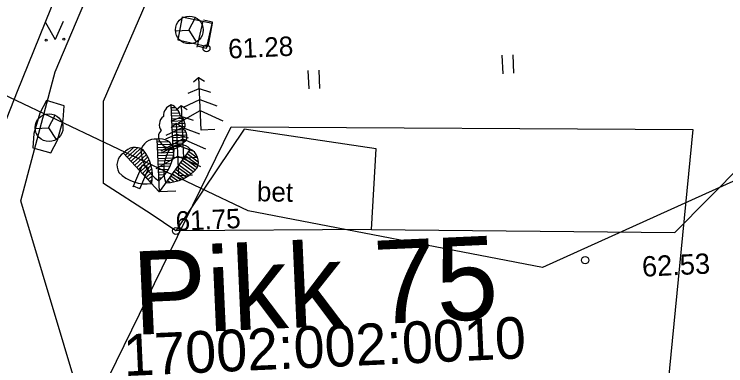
# Model space of a CAD drawing. Extents: x 641529 to 641656, y 6457322 to 6457531.
# Drawn here: x 641561.12 to 641586.72, y 6457340.78 to 6457353.45 of the extents above; entities that cross this region are included whole.
import ezdxf

# ---------------------------------------------------------------- set-up
doc = ezdxf.new("R2010")
doc.units = 0
for name, color, linetype in [('Level 10', 7, 'Continuous'), ('Level 18', 7, 'Continuous'), ('Level 20', 7, 'Continuous'), ('Level 23', 7, 'Continuous'), ('Level 25', 7, 'Continuous'), ('Level 30', 7, 'Continuous'), ('Level 38', 7, 'Continuous'), ('Level 4', 7, 'Continuous'), ('Level 40', 7, 'Continuous'), ('Level 49', 7, 'Continuous'), ('Level 5', 7, 'Continuous'), ('Level 54', 7, 'Continuous'), ('Level 6', 7, 'Continuous'), ('Level 7', 7, 'Continuous')]:
    doc.layers.add(name, color=color, linetype=linetype)

# ---------------------------------------------------------------- blocks, each defined once
blk = doc.blocks.new('KMURU2')
at = {"layer": 'Level 6'}
for p in [(-318, 628), (318, 628), (0, 0), (0, 0)]:
    blk.add_line(p, (0, 0), dxfattribs=at)
for centre in [(-318, -8), (318, -8)]:
    blk.add_circle(centre, 34.5, dxfattribs=at)
blk = doc.blocks.new('KHEIN3')
at = {"layer": 'Level 6'}
for p, q in [((-210.89, 335.09), (-210.89, -326.54)), ((182.28, 335.09), (182.28, -326.54))]:
    blk.add_line(p, q, dxfattribs=at)
blk = doc.blocks.new('SK1102')
at = {"layer": 'Level 18'}
blk.add_lwpolyline([(-1075.96, -390.56), (-450.08, -523.1), (507.14, -523.1), (1133.01, -390.56), (1133.01, 448.85), (507.14, 581.38), (-450.08, 581.38), (-1075.96, 448.85), (-1075.96, -390.56)], dxfattribs=at)
blk = doc.blocks.new('OS')
at = {"layer": 'Level 18'}
for p, q in [((-17, -9), (241, 438)), ((-500, -9), (-17, -9)), ((-17, -9), (233, -442))]:
    blk.add_line(p, q, dxfattribs=at)
blk.add_circle((0, 0), 500, dxfattribs=at)
blk = doc.blocks.new('BD2')
at = {"layer": 'Level 7'}
for points in [[(-200, 1750), (-10, 1900), (200, 1750)], [(500, 0), (0, 0), (0, 1900)], [(-400, 1350), (0, 1500), (400, 1350)], [(-600, 850), (0, 1100), (600, 850)], [(-800, 300), (0, 700), (800, 300)]]:
    blk.add_lwpolyline(points, dxfattribs=at)
blk = doc.blocks.new('BL2')
at = {"layer": 'Level 7'}
for p, q in [((0, 300), (0, 1900)), ((0, 1800), (150, 1800)), ((0, 1710), (220, 1710)), ((0, 1600), (280, 1600)), ((0, 1500), (300, 1500)), ((0, 1400), (400, 1400)), ((440, 1300), (0, 1300)), ((0, 1220), (470, 1220)), ((460, 1100), (0, 1100)), ((0, 1000), (410, 1000)), ((480, 900), (0, 900)), ((0, 800), (520, 800)), ((520, 710), (0, 710)), ((0, 610), (460, 600)), ((350, 500), (0, 500)), ((0, 400), (210, 400)), ((0, 300), (0, 0)), ((0, 0), (500, 0))]:
    blk.add_line(p, q, dxfattribs=at)
for centre, radius, start, end in [((130, 1490), 430, 107.592, 178.668), ((-179, 1454), 481, 5.541, 68.199), ((-175, 1255), 275, 117.031, 181.042), ((125, 1225), 326, 4.399, 57.529), ((-230, 1164), 236, 158.614, 224.006), ((258, 1158), 212, 311.82, 25.56), ((-187, 750), 328, 130.365, 197.745), ((188, 750), 328, 342.255, 49.635), ((54, 909), 612, 205.076, 264.939), ((-275, 1225), 965, 286.557, 323.427)]:
    blk.add_arc(centre, radius, start, end, dxfattribs=at)
blk = doc.blocks.new('BK30')
at = {"layer": 'Level 7'}
for p, q in [((0, 1900), (0, 0)), ((0, 1800), (400, 1800)), ((-1162, 1375), (-856, 1633)), ((-1097, 1298), (-716, 1621)), ((-1033, 1222), (-605, 1583)), ((0, 1700), (500, 1700)), ((0, 1600), (560, 1600)), ((-1227, 1451), (0, 0)), ((-510, 1533), (-968, 1146)), ((-904, 1069), (-453, 1450)), ((-404, 1361), (-839, 993)), ((600, 1500), (0, 1500)), ((1182, 1487), (0, 0)), ((0, 1400), (590, 1400)), ((570, 1300), (0, 1300)), ((1058, 1331), (1449, 1020)), ((1120, 1409), (1433, 1160)), ((-775, 916), (-355, 1272)), ((-313, 1176), (-710, 840)), ((-646, 764), (-287, 1067)), ((0, 1200), (550, 1200)), ((520, 1100), (0, 1100)), ((871, 1096), (1333, 729)), ((1403, 801), (933, 1174)), ((996, 1253), (1434, 904)), ((-260, 958), (-581, 687)), ((-516, 611), (-241, 843)), ((0, 1000), (470, 1000)), ((420, 900), (0, 900)), ((0, 900), (0, 800)), ((0, 800), (360, 800)), ((622, 783), (990, 490)), ((1092, 538), (684, 861)), ((747, 939), (1177, 597)), ((1255, 663), (809, 1018)), ((-581, 687), (-516, 611)), ((-223, 728), (-452, 535)), ((-452, 535), (-387, 458)), ((-235, 587), (-387, 458)), ((300, 700), (0, 700)), ((0, 700), (0, 600)), ((200, 600), (0, 600)), ((436, 548), (373, 470)), ((670, 361), (436, 548)), ((560, 705), (498, 626)), ((498, 626), (780, 402)), ((889, 443), (560, 705)), ((-323, 382), (-246, 446)), ((0, 500), (100, 500)), ((311, 391), (389, 329)), ((530, 345), (373, 470)), ((600, 0), (0, 0))]:
    blk.add_line(p, q, dxfattribs=at)
for centre, radius, start, end in [((-80, 1370), 536, 81.416, 165.964), ((83, 1375), 532, 13.619, 99.001), ((-824, 1104), 532, 53.8244, 139.2064), ((1600, 714), 1410, 143.7423, 196.5213), ((790, 1122), 536, 42.9373, 127.4853), ((-945, 995), 536, 121.6214, 206.1694), ((808, 1555), 1410, 182.221, 235), ((-1741, 641), 1520, 347.2524, 35.9374), ((-916, 1613), 1520, 307.047, 355.732), ((921, 1024), 532, 335.1403, 60.5223), ((287, 1833), 1520, 268.5683, 317.2533), ((-386, 1709), 1410, 222.4264, 275.2054)]:
    blk.add_arc(centre, radius, start, end, dxfattribs=at)
blk = doc.blocks.new('KMURU4')
at = {"layer": 'Level 6'}
for p in [(-318, 628), (318, 628), (0, 0), (0, 0)]:
    blk.add_line(p, (0, 0), dxfattribs=at)
for centre in [(-318, -8), (318, -8)]:
    blk.add_circle(centre, 34.5, dxfattribs=at)
blk = doc.blocks.new('KHEIN5')
at = {"layer": 'Level 6'}
for p, q in [((-210.89, 335.09), (-210.89, -326.54)), ((182.28, 335.09), (182.28, -326.54))]:
    blk.add_line(p, q, dxfattribs=at)
blk = doc.blocks.new('SK1100')
at = {"layer": 'Level 20'}
blk.add_lwpolyline([(-1075.96, -390.56), (-450.08, -523.1), (507.14, -523.1), (1133.01, -390.56), (1133.01, 448.85), (507.14, 581.38), (-450.08, 581.38), (-1075.96, 448.85), (-1075.96, -390.56)], dxfattribs=at)
blk = doc.blocks.new('OS0')
at = {"layer": 'Level 20'}
for p, q in [((-17, -9), (241, 438)), ((-500, -9), (-17, -9)), ((-17, -9), (233, -442))]:
    blk.add_line(p, q, dxfattribs=at)
blk.add_circle((0, 0), 500, dxfattribs=at)
blk = doc.blocks.new('BD3')
at = {"layer": 'Level 7'}
for points in [[(-200, 1750), (-10, 1900), (200, 1750)], [(500, 0), (0, 0), (0, 1900)], [(-400, 1350), (0, 1500), (400, 1350)], [(-600, 850), (0, 1100), (600, 850)], [(-800, 300), (0, 700), (800, 300)]]:
    blk.add_lwpolyline(points, dxfattribs=at)
blk = doc.blocks.new('BL4')
at = {"layer": 'Level 7'}
for p, q in [((0, 300), (0, 1900)), ((0, 1800), (150, 1800)), ((0, 1710), (220, 1710)), ((0, 1600), (280, 1600)), ((0, 1500), (300, 1500)), ((0, 1400), (400, 1400)), ((440, 1300), (0, 1300)), ((0, 1220), (470, 1220)), ((460, 1100), (0, 1100)), ((0, 1000), (410, 1000)), ((480, 900), (0, 900)), ((0, 800), (520, 800)), ((520, 710), (0, 710)), ((0, 610), (460, 600)), ((350, 500), (0, 500)), ((0, 400), (210, 400)), ((0, 300), (0, 0)), ((0, 0), (500, 0))]:
    blk.add_line(p, q, dxfattribs=at)
for centre, radius, start, end in [((130, 1490), 430, 107.592, 178.668), ((-179, 1454), 481, 5.541, 68.199), ((-175, 1255), 275, 117.031, 181.042), ((125, 1225), 326, 4.399, 57.529), ((-230, 1164), 236, 158.614, 224.006), ((258, 1158), 212, 311.82, 25.56), ((-188, 750), 328, 130.365, 197.745), ((188, 750), 328, 342.255, 49.635), ((54, 909), 612, 205.076, 264.939), ((-275, 1225), 965, 286.557, 323.427)]:
    blk.add_arc(centre, radius, start, end, dxfattribs=at)
blk = doc.blocks.new('BK31')
at = {"layer": 'Level 7'}
for p, q in [((0, 1900), (0, 0)), ((0, 1800), (400, 1800)), ((-1162, 1375), (-856, 1633)), ((-1097, 1298), (-716, 1621)), ((-1033, 1222), (-605, 1583)), ((0, 1700), (500, 1700)), ((0, 1600), (560, 1600)), ((-1227, 1451), (0, 0)), ((-510, 1533), (-968, 1146)), ((-904, 1069), (-453, 1450)), ((-404, 1361), (-839, 993)), ((600, 1500), (0, 1500)), ((1182, 1487), (0, 0)), ((0, 1400), (590, 1400)), ((570, 1300), (0, 1300)), ((1058, 1331), (1449, 1020)), ((1120, 1409), (1433, 1160)), ((-775, 916), (-355, 1272)), ((-313, 1176), (-710, 840)), ((-646, 764), (-287, 1067)), ((0, 1200), (550, 1200)), ((520, 1100), (0, 1100)), ((871, 1096), (1333, 729)), ((1403, 801), (933, 1174)), ((996, 1253), (1434, 904)), ((-260, 958), (-581, 687)), ((-516, 611), (-241, 843)), ((0, 1000), (470, 1000)), ((420, 900), (0, 900)), ((0, 900), (0, 800)), ((0, 800), (360, 800)), ((622, 783), (990, 490)), ((1092, 538), (684, 861)), ((747, 939), (1177, 597)), ((1255, 663), (809, 1018)), ((-581, 687), (-516, 611)), ((-223, 728), (-452, 535)), ((-452, 535), (-387, 458)), ((-235, 587), (-387, 458)), ((300, 700), (0, 700)), ((0, 700), (0, 600)), ((200, 600), (0, 600)), ((436, 548), (373, 470)), ((670, 361), (436, 548)), ((560, 705), (498, 626)), ((498, 626), (780, 402)), ((889, 443), (560, 705)), ((-323, 382), (-246, 446)), ((0, 500), (100, 500)), ((311, 391), (389, 329)), ((530, 345), (373, 470)), ((600, 0), (0, 0))]:
    blk.add_line(p, q, dxfattribs=at)
for centre, radius, start, end in [((-80, 1370), 536, 81.416, 165.964), ((83, 1375), 532, 13.619, 99.001), ((-824, 1104), 532, 53.8244, 139.2064), ((1600, 714), 1410, 143.7423, 196.5213), ((790, 1122), 536, 42.9373, 127.4853), ((-945, 995), 536, 121.6214, 206.1694), ((808, 1555), 1410, 182.221, 235), ((-1741, 641), 1520, 347.2524, 35.9374), ((-916, 1613), 1520, 307.047, 355.732), ((921, 1024), 532, 335.1403, 60.5223), ((287, 1833), 1520, 268.5683, 317.2533), ((-386, 1709), 1410, 222.4264, 275.2054)]:
    blk.add_arc(centre, radius, start, end, dxfattribs=at)

msp = doc.modelspace()

# ---------------------------------------------------------------- linework, layer by layer
at = {"layer": 'Level 10'}
msp.add_lwpolyline([(641562.74, 6457322.984), (641562.863, 6457337.002), (641568.925, 6457349.394), (641585.544, 6457349.298), (641583.011, 6457323.381)], close=True, dxfattribs=at)
at = {"layer": 'Level 18'}
for p, q in [((641567.162, 6457353.354), (641567.007, 6457352.519)), ((641567.162, 6457353.354), (641568.237, 6457353.12)), ((641568.237, 6457353.12), (641568.082, 6457352.285)), ((641567.007, 6457352.519), (641568.082, 6457352.285))]:
    msp.add_line(p, q, dxfattribs=at)
at = {"layer": 'Level 20'}
for p, q in [((641567.162, 6457353.354), (641567.007, 6457352.519)), ((641567.162, 6457353.354), (641568.237, 6457353.12)), ((641568.237, 6457353.12), (641568.082, 6457352.285)), ((641567.007, 6457352.519), (641568.082, 6457352.285))]:
    msp.add_line(p, q, dxfattribs=at)
at = {"layer": 'Level 23'}
for p, q in [((641568.257, 6457353.154), (641567.928, 6457353.231)), ((641567.7, 6457352.26), (641567.92, 6457353.198)), ((641568.036, 6457352.216), (641568.257, 6457353.154)), ((641568.036, 6457352.216), (641567.708, 6457352.293)), ((641565.401, 6457347.227), (641565.736, 6457348.018)), ((641565.638, 6457347.153), (641565.958, 6457347.91)), ((641565.958, 6457347.91), (641565.731, 6457348.006)), ((641565.638, 6457347.153), (641565.411, 6457347.25))]:
    msp.add_line(p, q, dxfattribs=at)
at = {"layer": 'Level 25'}
for p, q in [((641568.257, 6457353.154), (641567.928, 6457353.231)), ((641567.7, 6457352.26), (641567.92, 6457353.198)), ((641568.036, 6457352.216), (641568.257, 6457353.154)), ((641568.036, 6457352.216), (641567.708, 6457352.293)), ((641565.401, 6457347.227), (641565.736, 6457348.018)), ((641565.638, 6457347.153), (641565.958, 6457347.91)), ((641565.958, 6457347.91), (641565.731, 6457348.006)), ((641565.638, 6457347.153), (641565.411, 6457347.25))]:
    msp.add_line(p, q, dxfattribs=at)
at = {"layer": 'Level 30'}
for centre, radius in [((641568.036, 6457352.216), 0.125), ((641566.938, 6457345.64), 0.125), ((641581.665, 6457344.587), 0.131)]:
    msp.add_circle(centre, radius, dxfattribs=at)
at = {"layer": 'Level 38'}
msp.add_lwpolyline([(641555.801, 6457352.889), (641577.213, 6457409.326), (641592.82, 6457473.488), (641603.554, 6457515.158), (641605.443, 6457519.865), (641611.617, 6457522.664), (641620.513, 6457520.961), (641635.084, 6457514.468), (641642.966, 6457507.256), (641642.885, 6457499.687), (641630.4, 6457459.621), (641611.271, 6457399.083), (641595.435, 6457358.872), (641588.36, 6457348.048), (641580.127, 6457344.317), (641569.536, 6457346.364)], close=True, dxfattribs=at)
at = {"layer": 'Level 4'}
for centre, radius in [((641568.036, 6457352.216), 0.125), ((641566.938, 6457345.64), 0.125), ((641581.665, 6457344.587), 0.131)]:
    msp.add_circle(centre, radius, dxfattribs=at)
at = {"layer": 'Level 40'}
for points in [[(641583.011, 6457323.381), (641562.74, 6457322.984), (641562.863, 6457337.002), (641568.925, 6457349.394), (641585.544, 6457349.298)], [(641562.74, 6457322.984), (641562.863, 6457337.002), (641568.925, 6457349.394), (641585.544, 6457349.298), (641583.011, 6457323.381)]]:
    msp.add_lwpolyline(points, close=True, dxfattribs=at)
at = {"layer": 'Level 49'}
for p, q in [((641568.925, 6457349.394), (641568.925, 6457349.394)), ((641585.544, 6457349.298), (641585.544, 6457349.298)), ((641585.544, 6457349.298), (641585.544, 6457349.298))]:
    msp.add_line(p, q, dxfattribs=at)
at = {"layer": 'Level 5'}
for p, q in [((641584.892, 6457345.578), (641593.265, 6457354.078)), ((641584.892, 6457345.578), (641593.265, 6457354.078)), ((641573.971, 6457345.69), (641584.892, 6457345.578)), ((641573.971, 6457345.69), (641584.892, 6457345.578))]:
    msp.add_line(p, q, dxfattribs=at)
for points in [[(641566.045, 6457346.239), (641564.327, 6457347.349), (641564.325, 6457350.313), (641571.576, 6457367.034), (641573.028, 6457371.254), (641577.038, 6457381.871)], [(641566.045, 6457346.239), (641564.327, 6457347.349), (641564.325, 6457350.313), (641571.576, 6457367.034), (641573.028, 6457371.254), (641577.038, 6457381.871)], [(641558.603, 6457344.01), (641561.233, 6457350.677), (641562.843, 6457354.659), (641567.381, 6457365.769), (641569.416, 6457367.81)], [(641558.603, 6457344.01), (641561.233, 6457350.677), (641562.843, 6457354.659), (641567.381, 6457365.769), (641569.416, 6457367.81)], [(641563.707, 6457337.65), (641563.695, 6457338.909), (641561.349, 6457346.725), (641562.594, 6457351.374), (641569.447, 6457367.588)], [(641563.707, 6457337.65), (641563.695, 6457338.909), (641561.349, 6457346.725), (641562.594, 6457351.374), (641569.447, 6457367.588)], [(641573.971, 6457345.69), (641574.144, 6457348.6), (641569.389, 6457349.299), (641566.938, 6457345.64)], [(641573.971, 6457345.69), (641574.144, 6457348.6), (641569.389, 6457349.299), (641566.938, 6457345.64)], [(641573.971, 6457345.69), (641566.938, 6457345.64), (641566.045, 6457346.239)], [(641573.971, 6457345.69), (641566.938, 6457345.64), (641566.045, 6457346.239)]]:
    msp.add_lwpolyline(points, dxfattribs=at)
at = {"layer": 'Level 54'}
for p, q in [((641568.925, 6457349.394), (641568.925, 6457349.394)), ((641585.544, 6457349.298), (641585.544, 6457349.298))]:
    msp.add_line(p, q, dxfattribs=at)

# ---------------------------------------------------------------- block references
at = {"layer": 'Level 18'}
for name, p, xscale, yscale, rotation in [('OS', (641567.416, 6457352.877), 0.0009998969010655296, 0.0009998969010655294, 2.563845398404), ('SK1102', (641562.368, 6457349.364), 0.0007999175208524237, 0.0007999175208524236, 74.00313491201743), ('OS', (641562.37, 6457349.36), 0.0009998969010655296, 0.0009998969010655294, 2.563845398404)]:
    msp.add_blockref(name, p, dxfattribs=dict(at, xscale=xscale, yscale=yscale, rotation=rotation))
at = {"layer": 'Level 20'}
for name, p, xscale, yscale, rotation in [('OS0', (641567.416, 6457352.877), 0.0009998969010655296, 0.0009998969010655294, 2.563845398404), ('SK1100', (641562.368, 6457349.364), 0.0007999175208524237, 0.0007999175208524236, 74.00313491201743), ('OS0', (641562.37, 6457349.36), 0.0009998969010655296, 0.0009998969010655294, 2.563845398404)]:
    msp.add_blockref(name, p, dxfattribs=dict(at, xscale=xscale, yscale=yscale, rotation=rotation))
at = {"layer": 'Level 6', "xscale": 0.0009998969010655296, "yscale": 0.0009998969010655294, "rotation": 2.563845398404}
for name, p in [('KMURU2', (641562.586, 6457352.537)), ('KMURU4', (641562.586, 6457352.537)), ('KHEIN3', (641578.891, 6457351.639)), ('KHEIN5', (641578.891, 6457351.639)), ('KHEIN3', (641571.911, 6457351.092)), ('KHEIN5', (641571.911, 6457351.092))]:
    msp.add_blockref(name, p, dxfattribs=at)
at = {"layer": 'Level 7', "xscale": 0.0009998969010655296, "yscale": 0.0009998969010655294, "rotation": 2.563845398404}
for name, p in [('BD2', (641567.841, 6457349.274)), ('BD3', (641567.841, 6457349.274)), ('BL2', (641566.852, 6457348.281)), ('BL4', (641566.852, 6457348.281)), ('BD2', (641567.219, 6457348.261)), ('BD3', (641567.219, 6457348.261)), ('BD2', (641567.038, 6457347.628)), ('BD3', (641567.038, 6457347.628)), ('BK30', (641566.338, 6457347.049)), ('BK31', (641566.338, 6457347.049))]:
    msp.add_blockref(name, p, dxfattribs=at)

# ---------------------------------------------------------------- texts
at = {"layer": 'Level 30'}
for s, height, rotation, p in [('61.28', 0.6999, 2.5638, (641568.831, 6457351.847)), ('61.75', 0.6999, 2.5638, (641566.938, 6457345.64)), ('62.53', 0.7322, 2.7838, (641583.727, 6457343.987))]:
    msp.add_text(s, height=height, rotation=rotation, dxfattribs=at).set_placement(p)
at = {"layer": 'Level 4'}
for s, height, rotation, p in [('61.28', 0.6999, 2.5638, (641568.831, 6457351.847)), ('61.75', 0.6999, 2.5638, (641566.938, 6457345.64)), ('62.53', 0.7322, 2.7838, (641583.727, 6457343.987))]:
    msp.add_text(s, height=height, rotation=rotation, dxfattribs=at).set_placement(p)
at = {"layer": 'Level 40'}
for s, height, p in [('Pikk 75', 2.9997, (641565.44, 6457341.893)), ('17002:002:0010', 1.49985, (641565.074, 6457340.408))]:
    msp.add_text(s, height=height, rotation=2.5638, dxfattribs=at).set_placement(p)
at = {"layer": 'Level 5'}
msp.add_text('bet', height=0.6999, rotation=358.9422, dxfattribs=at).set_placement((641569.845, 6457346.709))
msp.add_text('bet', height=0.6999, rotation=358.9422, dxfattribs=at).set_placement((641569.845, 6457346.709))

doc.saveas('drawing.dxf')
